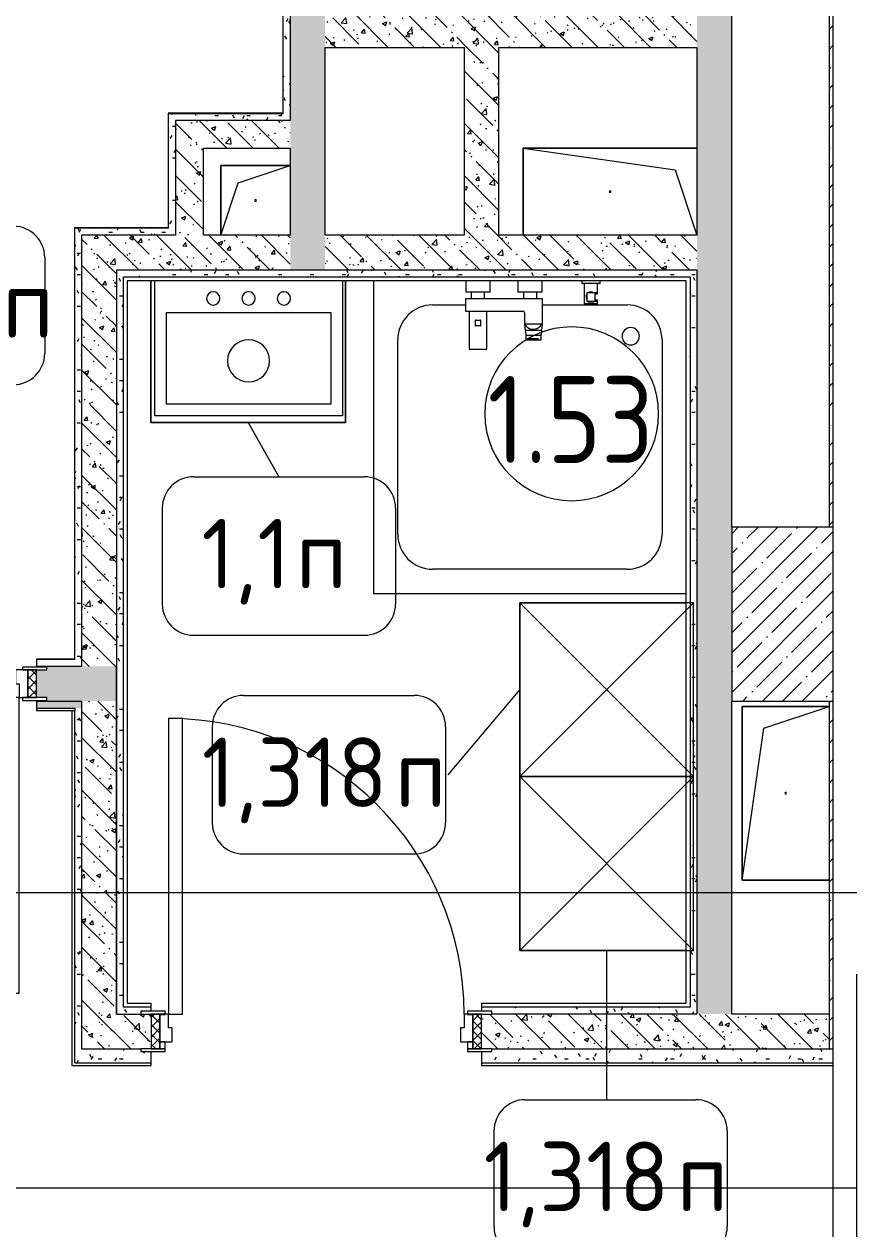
# Model space of a CAD drawing. Header units: millimetres. Extents: x 35840 to 252964, y -8553 to 29000.
# Drawn here: x 82164 to 84560, y 21182 to 24647 of the extents above; entities that cross this region are included whole.
import ezdxf

# ---------------------------------------------------------------- set-up
doc = ezdxf.new("R2010")
doc.units = ezdxf.units.MM
for name, color, linetype, lineweight in [('A-AREA-IDEN', 7, 'Continuous', 9), ('A-DETL-GENF', 7, 'Continuous', 9), ('A-DOOR', 7, 'Continuous', 9), ('A-DOOR-FRAM-2', 7, 'Continuous', 9), ('A-GENM', 7, 'Continuous', 9), ('A-WALL', 7, 'Continuous', 9), ('I-FURN-IDEN', 7, 'Continuous', 9), ('I-WALL', 7, 'Continuous', 9), ('P-SANR-FIXT', 7, 'Continuous', 9), ('P-SANR-FIXT-2', 7, 'Continuous', 13), ('S-COLS', 7, 'Continuous', 9), ('Оси', 7, 'Continuous', 9)]:
    doc.layers.add(name, color=color, linetype=linetype, lineweight=lineweight)
for name, color, linetype, lineweight, true_color in [('A-DOOR-1', 7, 'Continuous', 9, 0xc0c0c0), ('A-DOOR-FRAM-1', 7, 'Continuous', 9, 0xc0c0c0), ('A-WALL-1', 9, 'Continuous', 9, 0x808080), ('A-WALL-FNSH-1', 9, 'Continuous', 9, 0x808080), ('I-FURN-1', 9, 'Continuous', 9, 0x808080), ('P-SANR-FIXT-1', 9, 'Continuous', 13, 0x808080)]:
    doc.layers.add(name, color=color, linetype=linetype, lineweight=lineweight, true_color=true_color)
doc.styles.add('GOST Common', font='GOST_Common.ttf', dxfattribs={"height": 200})
doc.styles.add('GOST Common_1', font='GOST_Common.ttf', dxfattribs={"width": 0.9, "height": 250})
pattern_1 = [(135, (1826.41, 114.685), (-14.14214, -14.14214), []), (225, (1826.41, 114.685), (14.14214, -14.14214), [])]
pattern_2 = [(45, (-296.384, 114.685), (-14.1421, 14.1421), []), (135, (-296.384, 114.685), (-14.1421, -14.1421), [])]
pattern_3 = [(135, (600, 0), (-75.43415, -75.43415), [106.68, -17.78, 3.556, -17.78]), (135, (600, 75.39), (-75.43415, -75.43415), []), (50, (600, 0), (127.52922, -11.15758), [13.335, -146.685]), (355, (600, 0), (-24.66966, 133.74002), [10.668, -117.348]), (100.451, (610.63, -0.93), (102.85973, 122.58178), [11.333, -124.663]), (46.184, (600, 35.56), (189.75516, -29.43036), [20.002, -220.027]), (96.636, (615.81, 33.1), (166.1822, 173.1996), [17, -186.995]), (351.184, (600, 35.56), (166.18393, 173.19757), [16.002, -176.022]), (21, (617.78, 26.67), (106.13027, -71.58603), [13.335, -146.685]), (326, (617.78, 26.67), (43.26188, 128.93175), [10.668, -117.348]), (71.451, (626.62, 20.7), (149.39198, 57.34505), [11.333, -124.663]), (37.5, (600, 0), (2.162228, 59.188357), [3.353, -112.573, 3.353, -115.773, -117.792]), (37.5, (600, 0), (2.162228, 59.188357), [-235.052, 3.353, -114.44]), (7.5, (600, 0), (46.773857, 70.126152), [3.353, -64.567, 3.353, -109.906, -44.894]), (7.5, (600, 0), (46.773857, 70.126152), [-181.178, 3.353, -41.542]), (327.5, (560.35, 0), (94.91367, -4.010093), [3.353, -41.097, 3.353, -135.331, -184.023]), (327.5, (560.35, 0), (94.91367, -4.010093), [-183.134, 3.353, -180.67]), (317.5, (542.57, 0), (103.69057, 17.79882), [3.353, -54.432, 3.353, -88.748, -130.683]), (317.5, (542.57, 0), (103.69057, 17.79882), [-149.885, 3.353, -127.33])]
pattern_4 = [(45, (600, 0), (-57.02463, 57.02463), []), (45, (657.025, 0), (-57.02463, 57.02463), [100.806, -20.161, 3.353, -16.808])]
pattern_5 = [(0, (600, 0), (121.92, 30.48), [10.058, -81.382, 10.058, -81.382, -487.68]), (0, (600, 0), (121.92, 30.48), [-182.88, 10.058, -172.822, 10.058, -81.382, -213.36]), (0, (600, 0), (121.92, 30.48), [-457.2, 10.058, -50.902, 10.058, -142.342]), (120, (645.72, 15.24), (-87.356454, 90.345817), [10.058, -81.382, 10.058, -81.382, -487.68]), (120, (645.72, 15.24), (-87.356454, 90.345817), [-182.88, 10.058, -172.822, 10.058, -81.382, -213.36]), (120, (645.72, 15.24), (-87.356454, 90.345817), [-457.2, 10.058, -50.902, 10.058, -142.342]), (240, (660.96, 76.2), (-34.563546, -120.825817), [10.058, -81.382, 10.058, -81.382, -487.68]), (240, (660.96, 76.2), (-34.563546, -120.825817), [-182.88, 10.058, -172.822, 10.058, -81.382, -213.36]), (240, (660.96, 76.2), (-34.563546, -120.825817), [-457.2, 10.058, -50.902, 10.058, -142.342])]

# ---------------------------------------------------------------- blocks, each defined once
blk = doc.blocks.new('BSC_Колонна _Прямоугольная - 500х500-23287078-План расстановки мебели и оборудования 1 этажа в осях 12-23')
at = {"layer": 'S-COLS'}
h = blk.add_hatch(dxfattribs=at)
h.set_pattern_fill('FP_19', color=256, style=0, pattern_type=2)
h.set_pattern_definition([(45, (-83850, -22950), (-57.02463, 57.02463), []), (45, (-83792.975, -22950), (-57.02463, 57.02463), [100.806, -20.161, 3.353, -16.808])])
h.paths.add_polyline_path([(-250, -250), (40.7, -250), (40.7, 250), (-250, 250)])
for p, q in [((40.7, 250), (-250, 250)), ((-250, 250), (-250, -250)), ((-250, -250), (40.7, -250))]:
    blk.add_line(p, q, dxfattribs=at)
blk = doc.blocks.new('110_Дверь_СКБ_1Ст_Внутренняя1 - Д-9_ ДОО_Дв_950x2100h_Цеха_ ПУИ_ Помещение персонала_ Моечные_ Тамбур-18976848-План расстановки мебели и оборудования 1 этажа в осях 12-23')
at = {"layer": 'A-DOOR'}
h = blk.add_hatch(dxfattribs=at)
h.set_pattern_fill('FP_23', color=256, style=0, pattern_type=2)
h.set_pattern_definition(pattern_1)
h.paths.add_polyline_path([(462.5, 40), (462.5, -40), (487.5, -40), (487.5, 40)])
at = {"layer": 'A-DOOR-FRAM-2'}
h = blk.add_hatch(dxfattribs=at)
h.set_pattern_fill('FP_24', color=256, style=0, pattern_type=2)
h.set_pattern_definition(pattern_2)
h.paths.add_polyline_path([(-462.5, 40), (-462.5, -40), (-437.5, -40), (-437.5, 40)])
at = {"layer": 'A-DOOR-1'}
for p, q in [((-412.5, 890), (-412.5, 40)), ((-372.5, 890), (-412.5, 890)), ((-372.5, 40), (-372.5, 890)), ((-422.5, 48), (-492.5, 48)), ((-492.5, 48), (-492.5, 40)), ((-492.5, 40), (-437.5, 40)), ((-437.5, 40), (-422.5, 40)), ((-422.5, 40), (-422.5, 48)), ((-412.5, 40), (-372.5, 40)), ((517.5, 48), (447.5, 48)), ((447.5, 48), (447.5, 40)), ((447.5, 40), (462.5, 40)), ((462.5, 40), (517.5, 40)), ((517.5, 40), (517.5, 48)), ((-492.5, -40), (-492.5, -48)), ((-437.5, -40), (-492.5, -40)), ((-492.5, -48), (-422.5, -48)), ((-422.5, -40), (-437.5, -40)), ((-422.5, -48), (-422.5, -40)), ((462.5, -40), (447.5, -40)), ((447.5, -40), (447.5, -48)), ((447.5, -48), (517.5, -48)), ((517.5, -40), (462.5, -40)), ((517.5, -48), (517.5, -40))]:
    blk.add_line(p, q, dxfattribs=at)
blk.add_arc((-412.5, 40), 850, 360, 90, dxfattribs=at)
at = {"layer": 'A-DOOR-FRAM-1'}
for p, q in [((-437.5, 40), (-462.5, 40)), ((-462.5, 40), (-462.5, -40)), ((-412.5, 40), (-437.5, 40)), ((-437.5, 40), (-437.5, -40)), ((-437.5, -40), (-437.5, 40)), ((-412.5, 0), (-412.5, 40)), ((437.5, 40), (437.5, 0)), ((462.5, 40), (437.5, 40)), ((462.5, -40), (462.5, 40)), ((487.5, 40), (462.5, 40)), ((462.5, 40), (462.5, -40)), ((487.5, -40), (487.5, 40)), ((-402.5, 0), (-412.5, 0)), ((-402.5, -40), (-402.5, 0)), ((437.5, 0), (427.5, 0)), ((427.5, 0), (427.5, -40)), ((-462.5, -40), (-437.5, -40)), ((-437.5, -40), (-402.5, -40)), ((427.5, -40), (462.5, -40)), ((462.5, -40), (487.5, -40))]:
    blk.add_line(p, q, dxfattribs=at)
blk = doc.blocks.new('110_Дверь_СКБ_1Ст_Внутренняя1 - Д-7_п__950x2100h_Туалет-32105350-План расстановки мебели и оборудования 1 этажа в осях 12-23')
at = {"layer": 'A-DOOR'}
h = blk.add_hatch(dxfattribs=at)
h.set_pattern_fill('FP_23', color=256, style=0, pattern_type=2)
h.set_pattern_definition(pattern_1)
h.paths.add_polyline_path([(487.5, -50), (487.5, 50), (462.5, 50), (462.5, -50)])
at = {"layer": 'A-DOOR-FRAM-2'}
h = blk.add_hatch(dxfattribs=at)
h.set_pattern_fill('FP_24', color=256, style=0, pattern_type=2)
h.set_pattern_definition(pattern_2)
h.paths.add_polyline_path([(-437.5, -50), (-437.5, 50), (-462.5, 50), (-462.5, -50)])
at = {"layer": 'A-DOOR-1'}
for p, q in [((-412.5, 900), (-412.5, 50)), ((-372.5, 900), (-412.5, 900)), ((-372.5, 50), (-372.5, 900)), ((-412.5, 50), (-372.5, 50))]:
    blk.add_line(p, q, dxfattribs=at)
blk.add_arc((-412.5, 50), 850, 360, 90, dxfattribs=at)
at = {"layer": 'A-DOOR-FRAM-1'}
for p, q in [((-422.5, 58), (-492.5, 58)), ((-492.5, 58), (-492.5, 50)), ((-492.5, 50), (-422.5, 50)), ((-437.5, 50), (-462.5, 50)), ((-462.5, 50), (-462.5, -50)), ((-412.5, 50), (-437.5, 50)), ((-437.5, 50), (-437.5, -30)), ((-437.5, -50), (-437.5, 50)), ((-422.5, 50), (-437.5, 50)), ((-437.5, 50), (-437.5, 49)), ((-437.5, 49), (-422.5, 49)), ((-422.5, 50), (-422.5, 58)), ((-422.5, 49), (-422.5, 50)), ((-412.5, 10), (-412.5, 50)), ((437.5, 50), (437.5, 10)), ((462.5, 50), (437.5, 50)), ((517.5, 58), (447.5, 58)), ((447.5, 58), (447.5, 50)), ((462.5, 50), (447.5, 50)), ((447.5, 50), (447.5, 49)), ((447.5, 50), (517.5, 50)), ((447.5, 49), (462.5, 49)), ((462.5, -30), (462.5, 50)), ((487.5, 50), (462.5, 50)), ((462.5, 50), (462.5, -50)), ((462.5, 49), (462.5, 50)), ((487.5, -50), (487.5, 50)), ((517.5, 50), (517.5, 58)), ((-402.5, 10), (-412.5, 10)), ((-402.5, -30), (-402.5, 10)), ((437.5, 10), (427.5, 10)), ((427.5, 10), (427.5, -30)), ((-437.5, -30), (-402.5, -30)), ((-422.5, -30), (-437.5, -30)), ((-437.5, -30), (-437.5, -50)), ((-422.5, -50), (-422.5, -30)), ((427.5, -30), (462.5, -30)), ((462.5, -30), (447.5, -30)), ((447.5, -30), (447.5, -50)), ((462.5, -50), (462.5, -30)), ((-422.5, -50), (-492.5, -50)), ((-492.5, -50), (-492.5, -58)), ((-492.5, -58), (-422.5, -58)), ((-462.5, -50), (-437.5, -50)), ((-437.5, -50), (-422.5, -50)), ((-422.5, -58), (-422.5, -50)), ((447.5, -50), (462.5, -50)), ((517.5, -50), (447.5, -50)), ((447.5, -50), (447.5, -58)), ((447.5, -58), (517.5, -58)), ((462.5, -50), (487.5, -50)), ((517.5, -58), (517.5, -50))]:
    blk.add_line(p, q, dxfattribs=at)
blk = doc.blocks.new('SND_Aquanet_Душевой поддон_HX108_Квадратный_С опорами_Сантехкомплект__$ - 900х900-19919295-План расстановки мебели и оборудования 1 этажа в осях 12-23')
at = {"layer": 'P-SANR-FIXT-1'}
for p, q in [((450, 450), (-449.6, 450)), ((450, -449.7), (450, 450)), ((-280, 380), (280, 380)), ((-380, -280), (-380, 280)), ((380, 280), (380, -280)), ((-36.6, -380), (-280, -380)), ((280, -380), (185.4, -380))]:
    blk.add_line(p, q, dxfattribs=at)
for centre, radius, start, end in [((-280, 280), 100, 90, 180), ((280, 280), 100, 0, 90), ((-290, -290), 25, 90, 270), ((-290, -290), 25, 270, 90), ((-280, -280), 100, 180, 270), ((280, -280), 100, 270, 0)]:
    blk.add_arc(centre, radius, start, end, dxfattribs=at)
blk = doc.blocks.new('GM_Отверстие прямоугольное _в плите_ - Отверстие-21613015-План расстановки мебели и оборудования 1 этажа в осях 12-23')
at = {"layer": 'A-GENM'}
for p, q in [((-125, -250), (-125, 250)), ((-125, 250), (125, 250)), ((125, 250), (-125, 250)), ((-125, 250), (-125, -250)), ((-62.5, 187.5), (125, 250)), ((-125, -250), (-62.5, 187.5)), ((125, -250), (-125, -250)), ((-125, -250), (125, -250))]:
    blk.add_line(p, q, dxfattribs=at)
for start, end in [(360, 180), (180, 360)]:
    blk.add_arc((0, 0), 2.5, start, end, dxfattribs=at)
blk = doc.blocks.new('GM_Отверстие прямоугольное _в плите_ - Отверстие-V42-План расстановки мебели и оборудования 1 этажа в осях 12-23')
at = {"layer": 'A-GENM'}
for p, q in [((-125, -250), (-125, 250)), ((-125, 250), (-125, -250)), ((-62.5, 187.5), (125, 250)), ((-125, -250), (-62.5, 187.5)), ((125, -250), (-125, -250)), ((-125, -250), (125, -250))]:
    blk.add_line(p, q, dxfattribs=at)
for start, end in [(360, 180), (180, 360)]:
    blk.add_arc((0, 0), 2.5, start, end, dxfattribs=at)
blk = doc.blocks.new('GM_Отверстие прямоугольное _в плите_ - Отверстие-V52-План расстановки мебели и оборудования 1 этажа в осях 12-23')
at = {"layer": 'A-GENM'}
for p, q in [((-100, -100), (-100, 100)), ((-100, 100), (100, 100)), ((100, 100), (-100, 100)), ((-100, 100), (-100, -100)), ((-50, 50), (100, 100)), ((-100, -100), (-50, 50))]:
    blk.add_line(p, q, dxfattribs=at)
for start, end in [(360, 180), (180, 360)]:
    blk.add_arc((0, 0), 2.5, start, end, dxfattribs=at)
blk = doc.blocks.new('Шкаф параметрический - 1_318п-25615764-План расстановки мебели и оборудования 1 этажа в осях 12-23')
at = {"layer": 'I-FURN-1'}
for p, q in [((0, 0), (500, -500)), ((0, -500), (500, 0)), ((500, 0), (0, 0)), ((0, 0), (0, -500)), ((500, -500), (500, 0)), ((0, -500), (0, -21)), ((500, -21), (500, -500)), ((0, -500), (500, -500)), ((500, -500), (0, -500))]:
    blk.add_line(p, q, dxfattribs=at)
blk = doc.blocks.new('Мойка кухонная - Мойка Steel Hammer SH R 5151 GLOWE 2-V177-План расстановки мебели и оборудования 1 этажа в осях 12-23')
at = {"layer": 'P-SANR-FIXT'}
for p, q in [((-270, 400), (270, 400)), ((-270, 11), (-270, 400)), ((270, 400), (270, 11)), ((-236.6, 366.4), (236.1, 366.4)), ((-236.6, 102.3), (-236.6, 366.4)), ((236.1, 366.4), (236.1, 102.3)), ((236.1, 102.3), (-236.6, 102.3))]:
    blk.add_line(p, q, dxfattribs=at)
for centre, radius, start, end in [((0, 241.3), 60.5, 0, 180), ((0, 241.3), 60.5, 180, 0), ((-101.6, 61.9), 19, 90, 180), ((-101.6, 61.9), 19.1, 0, 90), ((0, 61.9), 19, 0, 180), ((101.6, 61.9), 19.1, 0, 180), ((-101.6, 61.9), 19, 180, 270), ((-101.6, 61.9), 19, 270, 0), ((0, 61.9), 19, 180, 0), ((101.6, 61.9), 19.1, 180, 0)]:
    blk.add_arc(centre, radius, start, end, dxfattribs=at)
blk = doc.blocks.new('Смеситель для ванны с душевым гарнитуром - Смеситель для ванны с душевым гарнитуром-30756537-План расстановки мебели и оборудования 1 этажа в осях 12-23')
at = {"layer": 'P-SANR-FIXT-1'}
for p, q in [((74079, 11781), (74071, 11781)), ((74079, 11779.4), (74079, 11781)), ((74079, 11781), (74079, 11779.4)), ((74079, 11779.4), (74079, 11730.6)), ((74106.3, 11774.2), (74079, 11774.2)), ((74129.8, 11767), (74105.8, 11767)), ((74105.8, 11767), (74105.8, 11743)), ((74108.3, 11774.2), (74106.3, 11774.2)), ((74106.3, 11774.2), (74106.3, 11767)), ((74106.3, 11767), (74106.3, 11774.2)), ((74108.8, 11767), (74108.8, 11773.7)), ((74126.8, 11773.7), (74126.8, 11767)), ((74129.5, 11774.2), (74127.3, 11774.2)), ((74129.5, 11767), (74129.5, 11774.2)), ((74137, 11774.2), (74129.5, 11774.2)), ((74129.5, 11774.2), (74129.5, 11767)), ((74129.8, 11743), (74129.8, 11767)), ((74131.3, 11763.4), (74129.8, 11763.4)), ((74131.3, 11763.4), (74129.8, 11763.4)), ((74131.3, 11763.4), (74129.8, 11763.4)), ((74131.3, 11763.4), (74129.8, 11763.4)), ((74131.3, 11763.4), (74129.8, 11763.4)), ((74131.3, 11763.4), (74129.8, 11763.4)), ((74131.3, 11763.4), (74129.8, 11763.4)), ((74131.3, 11763.4), (74129.8, 11763.4)), ((74129.8, 11760.2), (74131.3, 11760.2)), ((74129.8, 11760.2), (74131.3, 11760.2)), ((74129.8, 11760.2), (74131.3, 11760.2)), ((74129.8, 11760.2), (74131.3, 11760.2)), ((74129.8, 11760.2), (74131.3, 11760.2)), ((74129.8, 11760.2), (74131.3, 11760.2)), ((74129.8, 11760.2), (74131.3, 11760.2)), ((74129.8, 11760.2), (74131.3, 11760.2)), ((74131.3, 11758.9), (74129.8, 11758.9)), ((74131.3, 11758.9), (74129.8, 11758.9)), ((74131.3, 11758.9), (74129.8, 11758.9)), ((74131.3, 11758.9), (74129.8, 11758.9)), ((74131.3, 11758.9), (74129.8, 11758.9)), ((74131.3, 11758.9), (74129.8, 11758.9)), ((74131.3, 11758.9), (74129.8, 11758.9)), ((74131.3, 11758.9), (74129.8, 11758.9)), ((74129.8, 11755.6), (74131.3, 11755.6)), ((74129.8, 11755.6), (74131.3, 11755.6)), ((74129.8, 11755.6), (74131.3, 11755.6)), ((74129.8, 11755.6), (74131.3, 11755.6)), ((74129.8, 11755.6), (74131.3, 11755.6)), ((74129.8, 11755.6), (74131.3, 11755.6)), ((74129.8, 11755.6), (74131.3, 11755.6)), ((74129.8, 11755.6), (74131.3, 11755.6)), ((74131.3, 11754.4), (74129.8, 11754.4)), ((74131.3, 11754.4), (74129.8, 11754.4)), ((74131.3, 11754.4), (74129.8, 11754.4)), ((74131.3, 11754.4), (74129.8, 11754.4)), ((74131.3, 11754.4), (74129.8, 11754.4)), ((74131.3, 11754.4), (74129.8, 11754.4)), ((74131.3, 11754.4), (74129.8, 11754.4)), ((74131.3, 11754.4), (74129.8, 11754.4)), ((74129.8, 11751.1), (74131.3, 11751.1)), ((74129.8, 11751.1), (74131.3, 11751.1)), ((74129.8, 11751.1), (74131.3, 11751.1)), ((74129.8, 11751.1), (74131.3, 11751.1)), ((74129.8, 11751.1), (74131.3, 11751.1)), ((74129.8, 11751.1), (74131.3, 11751.1)), ((74129.8, 11751.1), (74131.3, 11751.1)), ((74129.8, 11751.1), (74131.3, 11751.1)), ((74131.3, 11749.8), (74129.8, 11749.8)), ((74131.3, 11749.8), (74129.8, 11749.8)), ((74131.3, 11749.8), (74129.8, 11749.8)), ((74131.3, 11749.8), (74129.8, 11749.8)), ((74131.3, 11749.8), (74129.8, 11749.8)), ((74131.3, 11749.8), (74129.8, 11749.8)), ((74131.3, 11749.8), (74129.8, 11749.8)), ((74131.3, 11749.8), (74129.8, 11749.8)), ((74129.8, 11746.6), (74131.3, 11746.6)), ((74129.8, 11746.6), (74131.3, 11746.6)), ((74129.8, 11746.6), (74131.3, 11746.6)), ((74129.8, 11746.6), (74131.3, 11746.6)), ((74129.8, 11746.6), (74131.3, 11746.6)), ((74129.8, 11746.6), (74131.3, 11746.6)), ((74129.8, 11746.6), (74131.3, 11746.6)), ((74129.8, 11746.6), (74131.3, 11746.6)), ((74131.3, 11763.4), (74131.3, 11760.2)), ((74131.3, 11760.2), (74131.3, 11763.4)), ((74131.3, 11763.4), (74131.3, 11760.2)), ((74131.3, 11760.2), (74131.3, 11763.4)), ((74131.3, 11763.4), (74131.3, 11760.2)), ((74131.3, 11760.2), (74131.3, 11763.4)), ((74131.3, 11763.4), (74131.3, 11760.2)), ((74131.3, 11760.2), (74131.3, 11763.4)), ((74131.3, 11763.4), (74131.3, 11760.2)), ((74131.3, 11760.2), (74131.3, 11763.4)), ((74131.3, 11763.4), (74131.3, 11760.2)), ((74131.3, 11760.2), (74131.3, 11763.4)), ((74131.3, 11763.4), (74131.3, 11760.2)), ((74131.3, 11760.2), (74131.3, 11763.4)), ((74131.3, 11763.4), (74131.3, 11760.2)), ((74131.3, 11760.2), (74131.3, 11763.4)), ((74131.3, 11758.9), (74131.3, 11755.6)), ((74131.3, 11755.6), (74131.3, 11758.9)), ((74131.3, 11758.9), (74131.3, 11755.6)), ((74131.3, 11755.6), (74131.3, 11758.9)), ((74131.3, 11758.9), (74131.3, 11755.6)), ((74131.3, 11755.6), (74131.3, 11758.9)), ((74131.3, 11758.9), (74131.3, 11755.6)), ((74131.3, 11755.6), (74131.3, 11758.9)), ((74131.3, 11758.9), (74131.3, 11755.6)), ((74131.3, 11755.6), (74131.3, 11758.9)), ((74131.3, 11758.9), (74131.3, 11755.6)), ((74131.3, 11755.6), (74131.3, 11758.9)), ((74131.3, 11758.9), (74131.3, 11755.6)), ((74131.3, 11755.6), (74131.3, 11758.9)), ((74131.3, 11758.9), (74131.3, 11755.6)), ((74131.3, 11755.6), (74131.3, 11758.9)), ((74131.3, 11754.4), (74131.3, 11751.1)), ((74131.3, 11751.1), (74131.3, 11754.4)), ((74131.3, 11754.4), (74131.3, 11751.1)), ((74131.3, 11751.1), (74131.3, 11754.4)), ((74131.3, 11754.4), (74131.3, 11751.1)), ((74131.3, 11751.1), (74131.3, 11754.4)), ((74131.3, 11754.4), (74131.3, 11751.1)), ((74131.3, 11751.1), (74131.3, 11754.4)), ((74131.3, 11754.4), (74131.3, 11751.1)), ((74131.3, 11751.1), (74131.3, 11754.4)), ((74131.3, 11754.4), (74131.3, 11751.1)), ((74131.3, 11751.1), (74131.3, 11754.4)), ((74131.3, 11754.4), (74131.3, 11751.1)), ((74131.3, 11751.1), (74131.3, 11754.4)), ((74131.3, 11754.4), (74131.3, 11751.1)), ((74131.3, 11751.1), (74131.3, 11754.4)), ((74131.3, 11749.8), (74131.3, 11746.6)), ((74131.3, 11746.6), (74131.3, 11749.8)), ((74131.3, 11749.8), (74131.3, 11746.6)), ((74131.3, 11746.6), (74131.3, 11749.8)), ((74131.3, 11749.8), (74131.3, 11746.6)), ((74131.3, 11746.6), (74131.3, 11749.8)), ((74131.3, 11749.8), (74131.3, 11746.6)), ((74131.3, 11746.6), (74131.3, 11749.8)), ((74131.3, 11749.8), (74131.3, 11746.6)), ((74131.3, 11746.6), (74131.3, 11749.8)), ((74131.3, 11749.8), (74131.3, 11746.6)), ((74131.3, 11746.6), (74131.3, 11749.8)), ((74131.3, 11749.8), (74131.3, 11746.6)), ((74131.3, 11746.6), (74131.3, 11749.8)), ((74131.3, 11749.8), (74131.3, 11746.6)), ((74131.3, 11746.6), (74131.3, 11749.8)), ((74137, 11735.7), (74137, 11774.2)), ((74071, 11729), (74079, 11729)), ((74079, 11735.7), (74137, 11735.7)), ((74079, 11730.6), (74079, 11729)), ((74079, 11729), (74079, 11730.6)), ((74105.8, 11743), (74129.8, 11743)), ((74104, 11615), (74071, 11615)), ((74104, 11615), (74071, 11615)), ((74104, 11615), (74104, 11545)), ((74104, 11615), (74104, 11545)), ((74123.3, 11615), (74123.3, 11395)), ((74123.3, 11615), (74123.3, 11395)), ((74193.8, 11616), (74124.3, 11616)), ((74193.8, 11616), (74124.3, 11616)), ((74194.8, 11565), (74194.8, 11615)), ((74194.8, 11565), (74194.8, 11615)), ((74196.6, 11615.9), (74197.4, 11615.9)), ((74196.6, 11615.9), (74196.6, 11610.3)), ((74213, 11614), (74197.4, 11615.9)), ((74213, 11566), (74213, 11614)), ((74225.9, 11612.4), (74213, 11614)), ((74227.4, 11612.2), (74225.9, 11612.4)), ((74227.4, 11567.8), (74227.4, 11612.2)), ((74229.8, 11611.9), (74227.4, 11612.2)), ((74238.6, 11612), (74229.8, 11612)), ((74242.1, 11611.5), (74238.6, 11612)), ((74242.1, 11611.5), (74242.1, 11568.5)), ((74123.3, 11599.2), (74104, 11599.2)), ((74237.5, 11602.5), (74235.9, 11602.5)), ((74237.5, 11577.5), (74235.9, 11577.5)), ((74237.5, 11602.5), (74236, 11602.5)), ((74236, 11577.5), (74237.5, 11577.5)), ((74237.2, 11579.6), (74237.2, 11600.4)), ((74240.2, 11600.4), (74237.2, 11600.4)), ((74240.2, 11579.6), (74237.2, 11579.6)), ((74237.5, 11602.5), (74239.9, 11602.5)), ((74239.9, 11577.5), (74237.5, 11577.5)), ((74238.1, 11600.4), (74238.1, 11602.5)), ((74238.1, 11577.5), (74238.1, 11579.6)), ((74240.2, 11600.4), (74240.2, 11579.6)), ((74071, 11545), (74104, 11545)), ((74071, 11545), (74104, 11545)), ((74104, 11560.7), (74123.3, 11560.7)), ((74158.3, 11395), (74158.3, 11559)), ((74158.3, 11395), (74158.3, 11559)), ((74163.3, 11564), (74193.8, 11564)), ((74163.3, 11564), (74193.8, 11564)), ((74196.6, 11567.5), (74196.6, 11564.1)), ((74197.4, 11564.1), (74196.6, 11564.1)), ((74197.4, 11564.1), (74213, 11566)), ((74213, 11566), (74225.9, 11567.6)), ((74225.9, 11567.6), (74227.4, 11567.8)), ((74227.4, 11567.8), (74229.8, 11568)), ((74229.8, 11568), (74238.6, 11568)), ((74238.6, 11568), (74242.1, 11568.5)), ((74104, 11465), (74071, 11465)), ((74104, 11465), (74071, 11465)), ((74104, 11465), (74104, 11395)), ((74104, 11465), (74104, 11395)), ((74123.3, 11449.2), (74104, 11449.2)), ((74267.8, 11455), (74158.3, 11455)), ((74200.3, 11438), (74184.3, 11438)), ((74184.3, 11437.5), (74184.3, 11438)), ((74184.3, 11438), (74184.3, 11437.5)), ((74184.3, 11422.5), (74184.3, 11437.5)), ((74200.3, 11437.5), (74200.3, 11438)), ((74200.3, 11438), (74200.3, 11437.5)), ((74200.3, 11437.5), (74200.3, 11422.5)), ((74268.3, 11405.5), (74268.3, 11454.5)), ((74104, 11410.7), (74123.3, 11410.7)), ((74158.3, 11405), (74267.8, 11405)), ((74184.3, 11422.5), (74184.3, 11422)), ((74184.3, 11422), (74184.3, 11422.5)), ((74184.3, 11422), (74200.3, 11422)), ((74200.3, 11422.5), (74200.3, 11422)), ((74200.3, 11422), (74200.3, 11422.5)), ((74071, 11395), (74104, 11395)), ((74071, 11395), (74104, 11395)), ((74124.3, 11394), (74157.3, 11394)), ((74124.3, 11394), (74157.3, 11394))]:
    blk.add_line(p, q, dxfattribs=at)
at = {"layer": 'P-SANR-FIXT-1', "flags": 128}
for points in [[(74194.8, 11612.7), (74195.7, 11612.3), (74196.7, 11611.9), (74197.6, 11611.5), (74198.5, 11611.1), (74199.3, 11610.6), (74200.2, 11610), (74201, 11609.5), (74201.8, 11608.9), (74202.6, 11608.3), (74203.4, 11607.6), (74204.1, 11606.9), (74204.8, 11606.2), (74205.5, 11605.5), (74206.1, 11604.7), (74206.7, 11603.9), (74207.3, 11603.1), (74207.9, 11602.3), (74208.4, 11601.4), (74208.9, 11600.6), (74209.3, 11599.7), (74209.7, 11598.8), (74210.1, 11597.8), (74210.4, 11596.9), (74210.7, 11595.9), (74211, 11595), (74211.2, 11594), (74211.4, 11593), (74211.5, 11592), (74211.6, 11591), (74211.7, 11590), (74211.7, 11589)], [(74211.7, 11588), (74211.6, 11587), (74211.5, 11586), (74211.4, 11585), (74211.2, 11584), (74211, 11583.1), (74210.7, 11582.1), (74210.4, 11581.1), (74210.1, 11580.2), (74209.7, 11579.3), (74209.3, 11578.4), (74208.9, 11577.5), (74208.4, 11576.6), (74207.9, 11575.7), (74207.3, 11574.9), (74206.8, 11574.1), (74206.1, 11573.3), (74205.5, 11572.5), (74204.8, 11571.8), (74204.1, 11571.1), (74203.4, 11570.4), (74202.6, 11569.7), (74201.8, 11569.1), (74201, 11568.5), (74200.2, 11568), (74199.4, 11567.4), (74198.5, 11567), (74197.6, 11566.5), (74196.7, 11566.1), (74195.8, 11565.7), (74194.8, 11565.4)], [(74237.2, 11600.4), (74237.2, 11600.8), (74237.2, 11601.3), (74237.3, 11601.7), (74237.3, 11602), (74237.3, 11602.3), (74237.4, 11602.4), (74237.5, 11602.5)], [(74237.5, 11577.5), (74237.4, 11577.6), (74237.3, 11577.7), (74237.3, 11578), (74237.3, 11578.3), (74237.2, 11578.7), (74237.2, 11579.1), (74237.2, 11579.6)], [(74240, 11602.4), (74240, 11602.3), (74240.1, 11602), (74240.1, 11601.7), (74240.2, 11601.3), (74240.2, 11600.8), (74240.2, 11600.4)], [(74240.2, 11579.6), (74240.2, 11579.1), (74240.2, 11578.7), (74240.1, 11578.3), (74240.1, 11578), (74240, 11577.7), (74240, 11577.6)]]:
    blk.add_lwpolyline(points, dxfattribs=at)
at = {"layer": 'P-SANR-FIXT-1'}
for centre, radius, start, end in [((74117.8, 11755), 14.2, 148.1524, 211.7439), ((74117.8, 11755), 14.2, 148.1524, 211.7439), ((74108.3, 11773.7), 0.5, 0, 90), ((74127.3, 11773.7), 0.5, 90, 180), ((74117.8, 11755), 14.2, 328.3082, 32.0443), ((74117.8, 11755), 14.2, 328.3082, 32.0443), ((74117.8, 11755), 14.2, 238.2631, 301.8541), ((74117.8, 11755), 14.2, 238.2631, 301.8541), ((74124.3, 11615), 1, 90, 180), ((74124.3, 11615), 1, 90, 180), ((74193.8, 11615), 1, 0, 90), ((74193.8, 11615), 1, 0, 90), ((74163.3, 11559), 5, 90, 180), ((74163.3, 11559), 5, 90, 180), ((74193.8, 11565), 1, 270, 0), ((74193.8, 11565), 1, 270, 0), ((74267.8, 11454.5), 0.5, 0, 90), ((74267.8, 11405.5), 0.5, 270, 0), ((74124.3, 11395), 1, 180, 270), ((74124.3, 11395), 1, 180, 270), ((74157.3, 11395), 1, 270, 0), ((74157.3, 11395), 1, 270, 0)]:
    blk.add_arc(centre, radius, start, end, dxfattribs=at)
blk = doc.blocks.new('DET_L_Линия разрыва - М100-30654842-План расстановки мебели и оборудования 1 этажа в осях 12-23')
at = {"layer": 'A-DETL-GENF'}
blk.add_line((24079.7, 0), (12339.9, 0), dxfattribs=at)
blk = doc.blocks.new('Марка_Мебель - В прямоуг_Balcon_Марка-25523697-План расстановки мебели и оборудования 1 этажа в осях 12-23')
at = {"layer": 'I-FURN-IDEN'}
for p, q in [((-2.455, 2.278), (2.455, 2.278)), ((-3.355, 1.378), (-3.355, -1.384)), ((3.355, 1.378), (3.355, -1.378)), ((-2.461, -2.278), (2.455, -2.278))]:
    blk.add_line(p, q, dxfattribs=at)
for centre, radius, start, end in [((-2.455, 1.378), 0.9, 90, 180), ((2.455, 1.378), 0.9, 0, 90), ((-2.461, -1.384), 0.893, 180, 270), ((2.455, -1.378), 0.9, 270, 0)]:
    blk.add_arc(centre, radius, start, end, dxfattribs=at)
blk = doc.blocks.new('Марка_Помещения - Номер-25198446-План расстановки мебели и оборудования 1 этажа в осях 12-23')
at = {"layer": 'A-AREA-IDEN'}
for start, end in [(360, 180), (180, 360)]:
    blk.add_arc((0, 0), 2.5, start, end, dxfattribs=at)

msp = doc.modelspace()

# ---------------------------------------------------------------- hatches: boundary and pattern name
at = {"layer": 'I-WALL'}
h = msp.add_hatch(dxfattribs=at)
h.set_pattern_fill('FP_85', color=256, style=0, pattern_type=2)
h.set_pattern_definition(pattern_5)
h.paths.add_polyline_path([(82930, 24370), (82930, 25820), (82922, 25820), (82922, 25890), (82930, 25890), (82930, 25950), (82910, 25950), (82910, 24370)])
h.paths.add_polyline_path([(82910, 26700), (82930, 26700), (82930, 26710), (82910, 26710)])
h.paths.add_polyline_path([(82930, 26750), (82930, 26760), (82922, 26760), (82922, 26830), (82930, 26830), (82930, 26860), (82910, 26860), (82910, 26750), (82923.7, 26750)])
h = msp.add_hatch(dxfattribs=at)
h.set_pattern_fill('FP_22', color=256, style=0, pattern_type=2)
h.set_pattern_definition(pattern_3)
h.paths.add_polyline_path([(83008.1, 23940), (83030, 23940), (83030, 25850), (82930, 25850), (82930, 23940)])
h.paths.add_polyline_path([(83030, 26800), (83030, 26880), (82930, 26880), (82930, 26800)])
h = msp.add_hatch(dxfattribs=at)
h.set_pattern_fill('FP_22', color=256, style=0, pattern_type=2)
h.set_pattern_definition(pattern_3)
h.paths.add_polyline_path([(84200, 21800), (84200, 26880), (84100, 26880), (84100, 21800)])
h = msp.add_hatch(dxfattribs=at)
h.set_pattern_fill('FP_1', color=256, style=0, pattern_type=2)
h.set_pattern_definition(pattern_4)
h.paths.add_polyline_path([(84490.7, 23200), (84490.7, 26600), (84480, 26600), (84480, 23200)])
h = msp.add_hatch(dxfattribs=at)
h.set_pattern_fill('FP_22', color=256, style=0, pattern_type=2)
h.set_pattern_definition(pattern_3)
h.paths.add_polyline_path([(84100, 24580), (84100, 24680), (83030, 24680), (83030, 24580), (84095.1, 24580)])
h = msp.add_hatch(dxfattribs=at)
h.set_pattern_fill('FP_22', color=256, style=0, pattern_type=2)
h.set_pattern_definition(pattern_3)
h.paths.add_polyline_path([(83530, 24040), (83530, 24580), (83430, 24580), (83430, 24040)])
h = msp.add_hatch(dxfattribs=at)
h.set_pattern_fill('FP_85', color=256, style=0, pattern_type=2)
h.set_pattern_definition(pattern_5)
h.paths.add_polyline_path([(82600, 24370), (82910, 24370), (82909, 24390), (82580, 24390), (82580, 24370)])
h = msp.add_hatch(dxfattribs=at)
h.set_pattern_fill('FP_85', color=256, style=0, pattern_type=2)
h.set_pattern_definition(pattern_5)
h.paths.add_polyline_path([(82600, 24040), (82600, 24370), (82580, 24370), (82580, 24040)])
h = msp.add_hatch(dxfattribs=at)
h.set_pattern_fill('FP_22', color=256, style=0, pattern_type=2)
h.set_pattern_definition(pattern_3)
h.paths.add_polyline_path([(82680, 24040), (82680, 24370), (82600, 24370), (82600, 24040), (82645.8, 24040)])
h = msp.add_hatch(dxfattribs=at)
h.set_pattern_fill('FP_22', color=256, style=0, pattern_type=2)
h.set_pattern_definition(pattern_3)
h.paths.add_polyline_path([(82930, 24290), (82930, 24370), (82680, 24370), (82680, 24290)])
h = msp.add_hatch(dxfattribs=at)
h.set_pattern_fill('FP_85', color=256, style=0, pattern_type=2)
h.set_pattern_definition(pattern_5)
h.paths.add_polyline_path([(82330, 24040), (82580, 24040), (82580, 24060), (82310, 24060), (82310, 24040)])
h = msp.add_hatch(dxfattribs=at)
h.set_pattern_fill('FP_85', color=256, style=0, pattern_type=2)
h.set_pattern_definition(pattern_5)
h.paths.add_polyline_path([(82330, 22800), (82330, 24040), (82310, 24040), (82310, 22800)])
h = msp.add_hatch(dxfattribs=at)
h.set_pattern_fill('FP_22', color=256, style=0, pattern_type=2)
h.set_pattern_definition(pattern_3)
h.paths.add_polyline_path([(82930, 23940), (82930, 24040), (82330, 24040), (82330, 23940), (82826.9, 23940)])
h = msp.add_hatch(dxfattribs=at)
h.set_pattern_fill('FP_22', color=256, style=0, pattern_type=2)
h.set_pattern_definition(pattern_3)
h.paths.add_polyline_path([(84100, 23940), (84100, 24040), (83030, 24040), (83030, 23940), (84095.1, 23940)])
h = msp.add_hatch(dxfattribs=at)
h.set_pattern_fill('FP_22', color=256, style=0, pattern_type=2)
h.set_pattern_definition(pattern_3)
h.paths.add_polyline_path([(82430, 22800), (82430, 23940), (82330, 23940), (82330, 22800)])
h = msp.add_hatch(dxfattribs=at)
h.set_pattern_fill('FP_85', color=256, style=0, pattern_type=2)
h.set_pattern_definition(pattern_5)
h.paths.add_polyline_path([(82450, 23920), (84080, 23920), (84080, 23940), (82430, 23940), (82430, 23920)])
h = msp.add_hatch(dxfattribs=at)
h.set_pattern_fill('FP_85', color=256, style=0, pattern_type=2)
h.set_pattern_definition(pattern_5)
h.paths.add_polyline_path([(82450, 21800), (82450, 23920), (82430, 23920), (82430, 21800)])
h = msp.add_hatch(dxfattribs=at)
h.set_pattern_fill('FP_85', color=256, style=0, pattern_type=2)
h.set_pattern_definition(pattern_5)
h.paths.add_polyline_path([(84080, 21820), (84100, 21820), (84100, 23940), (84080, 23940), (84080, 21983.1)])
h = msp.add_hatch(dxfattribs=at)
h.set_pattern_fill('FP_22', color=256, style=0, pattern_type=2)
h.set_pattern_definition(pattern_3)
h.paths.add_polyline_path([(82430, 22700), (82430, 22800), (82200, 22800), (82200, 22798), (82230, 22798), (82230, 22790), (82200, 22790), (82200, 22710), (82230, 22710), (82230, 22702), (82200, 22702), (82200, 22700), (82330, 22700)])
h.paths.add_polyline_path([(81250, 22700), (81250, 22702), (81220, 22702), (81220, 22710), (81250, 22710), (81250, 22790), (81220, 22790), (81220, 22798), (81250, 22798), (81250, 22800), (81150, 22800), (81150, 22700), (81220, 22700)])
h.paths.add_polyline_path([(80471.7, 22700), (80650, 22700), (80650, 22800), (78450, 22800), (78450, 22700), (79022.4, 22700)])
h.paths.add_polyline_path([(77350, 22700), (77350, 22800), (77250, 22800), (77250, 22700), (77320, 22700)])
h.paths.add_polyline_path([(76750, 22700), (76750, 22800), (75744.8, 22800), (75744.8, 22700), (76123.7, 22700)])
h.paths.add_polyline_path([(74644.8, 22700), (74644.8, 22800), (74040, 22800), (74040, 22700), (74614.8, 22700)])
h.paths.add_polyline_path([(73540, 22700), (73540, 22800), (70810, 22800), (70810, 22700), (73225, 22700)])
h.paths.add_polyline_path([(70240, 22700), (70310, 22700), (70310, 22800), (70210, 22800), (70210, 22700)])
h.paths.add_polyline_path([(69080, 22700), (69110, 22700), (69110, 22800), (68310, 22800), (68310, 22700), (68877, 22700)])
h = msp.add_hatch(dxfattribs=at)
h.set_pattern_fill('FP_85', color=256, style=0, pattern_type=2)
h.set_pattern_definition(pattern_5)
h.paths.add_polyline_path([(82200, 22800), (82310, 22800), (82310, 22820), (82200, 22820)])
h.paths.add_polyline_path([(81250, 22800), (81250, 22820), (81150, 22820), (81150, 22800)])
h = msp.add_hatch(dxfattribs=at)
h.set_pattern_fill('FP_85', color=256, style=0, pattern_type=2)
h.set_pattern_definition(pattern_5)
h.paths.add_polyline_path([(82310, 22680), (82330, 22680), (82330, 22700), (82200, 22700), (82200, 22680)])
h.paths.add_polyline_path([(81250, 22680), (81250, 22700), (78480, 22699.8), (78480, 22692), (78450, 22692), (78450, 22680), (80471.7, 22680)])
h.paths.add_polyline_path([(77350, 22680), (77350, 22692), (77320, 22692), (77320, 22700), (75774.8, 22699.6), (75774.8, 22692), (75744.8, 22692), (75744.8, 22680), (76848.4, 22680)])
h.paths.add_polyline_path([(74644.8, 22680), (74644.8, 22692), (74614.8, 22692), (74614.8, 22700), (70240, 22699.9), (70240, 22692), (70210, 22692), (70210, 22680), (73949.7, 22680)])
h.paths.add_polyline_path([(69110, 22680), (69110, 22692), (69080, 22692), (69080, 22700), (68310, 22700), (68310, 22680), (69080, 22680)])
h = msp.add_hatch(dxfattribs=at)
h.set_pattern_fill('FP_22', color=256, style=0, pattern_type=2)
h.set_pattern_definition(pattern_3)
h.paths.add_polyline_path([(82430, 21800), (82430, 22700), (82330, 22700), (82330, 21800)])
h = msp.add_hatch(dxfattribs=at)
h.set_pattern_fill('FP_1', color=256, style=0, pattern_type=2)
h.set_pattern_definition(pattern_4)
h.paths.add_polyline_path([(84490.7, 21700), (84490.7, 22700), (84480, 22700), (84480, 21700)])
h = msp.add_hatch(dxfattribs=at)
h.set_pattern_fill('FP_85', color=256, style=0, pattern_type=2)
h.set_pattern_definition(pattern_5)
h.paths.add_polyline_path([(82310, 21660), (82330, 21660), (82330, 22680), (82310, 22680), (82310, 22441.6)])
h = msp.add_hatch(dxfattribs=at)
h.set_pattern_fill('FP_22', color=256, style=0, pattern_type=2)
h.set_pattern_definition(pattern_3)
h.paths.add_polyline_path([(84480, 21700), (84480, 21800), (83480, 21800), (83480, 21700), (83510, 21700)])
h.paths.add_polyline_path([(82500, 21700), (82530, 21700), (82530, 21800), (82330, 21800), (82330, 21700)])
h = msp.add_hatch(dxfattribs=at)
h.set_pattern_fill('FP_85', color=256, style=0, pattern_type=2)
h.set_pattern_definition(pattern_5)
h.paths.add_polyline_path([(84100, 21800), (84100, 21820), (83480, 21820), (83480, 21808), (83510, 21808), (83510, 21800)])
h.paths.add_polyline_path([(82450, 21800), (82500, 21800), (82500, 21808), (82530, 21808), (82530, 21820), (82450, 21820)])
h = msp.add_hatch(dxfattribs=at)
h.set_pattern_fill('FP_85', color=256, style=0, pattern_type=2)
h.set_pattern_definition(pattern_5)
h.paths.add_polyline_path([(84490.7, 21660), (84490.7, 21700), (83510, 21699.5), (83510, 21692), (83480, 21692), (83480, 21660)])
h.paths.add_polyline_path([(82530, 21660), (82530, 21692), (82500, 21692), (82500, 21700), (82330, 21700), (82330, 21660), (82500, 21660)])

# ---------------------------------------------------------------- linework, layer by layer
at = {"layer": 'A-WALL'}
for p, q in [((82910, 24390), (82910, 25950)), ((82580, 24060), (82580, 24390)), ((82580, 24390), (82910, 24390)), ((82580, 24060), (82310, 24060)), ((82310, 22820), (82310, 24060)), ((82310, 22820), (82200, 22820)), ((82200, 22680), (82310, 22680)), ((82430, 21800), (82500, 21800)), ((84100, 21800), (83510, 21800))]:
    msp.add_line(p, q, dxfattribs=at)
at = {"layer": 'A-WALL-1'}
for p, q in [((84200, 23200), (84200, 27100)), ((84480, 26600), (84480, 23200)), ((82930, 25820), (82930, 24370)), ((83030, 24040), (83030, 24580)), ((83030, 24580), (83430, 24580)), ((83430, 24580), (83430, 24040)), ((83530, 24580), (84100, 24580)), ((83530, 24040), (83530, 24580)), ((84100, 24580), (84100, 24040)), ((82930, 24370), (82600, 24370)), ((82600, 24370), (82600, 24040)), ((82680, 24290), (82930, 24290)), ((82680, 24040), (82680, 24290)), ((82930, 24290), (82930, 24040)), ((82600, 24040), (82330, 24040)), ((82330, 24040), (82330, 22800)), ((82930, 24040), (82680, 24040)), ((83430, 24040), (83030, 24040)), ((84100, 24040), (83530, 24040)), ((82430, 23940), (84100, 23940)), ((82430, 23940), (82430, 21800)), ((82450, 23920), (84080, 23920)), ((82450, 21820), (82450, 23920)), ((84080, 23920), (84080, 21820)), ((84100, 23940), (84100, 21800)), ((82200, 22820), (82200, 22798)), ((82330, 22800), (82200, 22800)), ((82430, 21800), (82430, 22800)), ((82200, 22702), (82200, 22680)), ((82200, 22700), (82330, 22700)), ((82330, 22700), (82330, 21700)), ((84200, 21800), (84200, 22700)), ((84480, 22700), (84480, 21700)), ((82310, 22680), (82310, 22672)), ((82530, 21820), (82450, 21820)), ((82530, 21808), (82530, 21820)), ((84080, 21820), (83480, 21820)), ((83480, 21820), (83480, 21808)), ((84480, 21800), (84200, 21800)), ((82330, 21700), (82500, 21700)), ((82530, 21660), (82530, 21692)), ((83480, 21692), (83480, 21660)), ((83510, 21700), (84490.7, 21700)), ((82310, 21660), (82530, 21660)), ((83480, 21660), (84490.7, 21660))]:
    msp.add_line(p, q, dxfattribs=at)
at = {"layer": 'A-WALL-FNSH-1'}
for p, q in [((82909, 25850), (82909, 24391)), ((82579, 24391), (82579, 24061)), ((82909, 24391), (82579, 24391)), ((82309, 24061), (82309, 22821)), ((82579, 24061), (82309, 24061)), ((82309, 22821), (82200, 22821)), ((82200, 22821), (82200, 22820)), ((82200, 22680), (82200, 22672)), ((82310, 22672), (82200, 22672)), ((82302, 22672), (82302, 21652)), ((82310, 21660), (82310, 22672)), ((82530, 21652), (82530, 21660)), ((83480, 21660), (83480, 21652)), ((82302, 21652), (82530, 21652)), ((83480, 21652), (84490.7, 21652))]:
    msp.add_line(p, q, dxfattribs=at)
at = {"layer": 'I-FURN-1'}
for p, q in [((82528.9, 23909), (82528.9, 23501.4)), ((82528.9, 23501.4), (82528.9, 23909)), ((83089.2, 23501.4), (83089.2, 23909)), ((83089.2, 23909), (83089.2, 23501.4)), ((82528.9, 23501.4), (83089.2, 23501.4)), ((83089.2, 23501.4), (82528.9, 23501.4))]:
    msp.add_line(p, q, dxfattribs=at)
at = {"layer": 'I-FURN-IDEN'}
for p, q in [((82809, 23501.4), (82897.4, 23345)), ((83590, 22733.1), (83383.6, 22488.4)), ((83840, 21983.1), (83840, 21553.7))]:
    msp.add_line(p, q, dxfattribs=at)
at = {"layer": 'I-WALL'}
for p, q in [((84069, 23909), (82461, 23909)), ((82461, 23909), (82461, 21831)), ((84069, 21831), (84069, 23909)), ((82461, 21831), (82530, 21831)), ((82530, 21820), (82530, 21831)), ((83480, 21831), (84069, 21831)), ((83480, 21831), (83480, 21820))]:
    msp.add_line(p, q, dxfattribs=at)
at = {"layer": 'Оси'}
for p, q in [((82060, 22150), (84560, 22150)), ((84560, 19415.1), (84560, 21915.1)), ((82060, 21300), (84560, 21300))]:
    msp.add_line(p, q, dxfattribs=at)

# ---------------------------------------------------------------- block references
at = {"layer": 'A-AREA-IDEN', "xscale": 99.99999999999993, "yscale": 99.99999999999993, "zscale": 99.99999999999993}
msp.add_blockref('Марка_Помещения - Номер-25198446-План расстановки мебели и оборудования 1 этажа в осях 12-23', (83739.6, 23526.2), dxfattribs=at)
at = {"layer": 'A-DETL-GENF', "rotation": 90.00000000000031}
msp.add_blockref('DET_L_Линия разрыва - М100-30654842-План расстановки мебели и оборудования 1 этажа в осях 12-23', (84490.7, 3301.1), dxfattribs=at)
at = {"layer": 'A-DOOR-1', "rotation": 180}
msp.add_blockref('110_Дверь_СКБ_1Ст_Внутренняя1 - Д-9_ ДОО_Дв_950x2100h_Цеха_ ПУИ_ Помещение персонала_ Моечные_ Тамбур-18976848-План расстановки мебели и оборудования 1 этажа в осях 12-23', (81737.5, 22750), dxfattribs=at)
at = {"layer": 'A-DOOR-1'}
msp.add_blockref('110_Дверь_СКБ_1Ст_Внутренняя1 - Д-7_п__950x2100h_Туалет-32105350-План расстановки мебели и оборудования 1 этажа в осях 12-23', (82992.5, 21750), dxfattribs=at)
at = {"layer": 'A-GENM', "rotation": 269.9999999999996}
msp.add_blockref('GM_Отверстие прямоугольное _в плите_ - Отверстие-V42-План расстановки мебели и оборудования 1 этажа в осях 12-23', (83850, 24165), dxfattribs=at)
at = {"layer": 'A-GENM'}
for name, p in [('GM_Отверстие прямоугольное _в плите_ - Отверстие-V52-План расстановки мебели и оборудования 1 этажа в осях 12-23', (82830, 24140)), ('GM_Отверстие прямоугольное _в плите_ - Отверстие-21613015-План расстановки мебели и оборудования 1 этажа в осях 12-23', (84355, 22435))]:
    msp.add_blockref(name, p, dxfattribs=at)
at = {"layer": 'I-FURN-1', "rotation": 270.0000000000001}
for p in [(84090, 22983.1), (84090, 22483.1)]:
    msp.add_blockref('Шкаф параметрический - 1_318п-25615764-План расстановки мебели и оборудования 1 этажа в осях 12-23', p, dxfattribs=at)
at = {"layer": 'I-FURN-IDEN', "xscale": 99.99999999999993, "yscale": 99.99999999999993, "zscale": 99.99999999999993}
for p in [(81888.3, 23837.8), (82897.4, 23117.2), (83041.1, 22488.4), (83851.5, 21326)]:
    msp.add_blockref('Марка_Мебель - В прямоуг_Balcon_Марка-25523697-План расстановки мебели и оборудования 1 этажа в осях 12-23', p, dxfattribs=at)
at = {"layer": 'P-SANR-FIXT-1'}
for name, p, rotation in [('SND_Aquanet_Душевой поддон_HX108_Квадратный_С опорами_Сантехкомплект__$ - 900х900-19919295-План расстановки мебели и оборудования 1 этажа в осях 12-23', (83619.4, 23459.3), 180), ('Смеситель для ванны с душевым гарнитуром - Смеситель для ванны с душевым гарнитуром-30756537-План расстановки мебели и оборудования 1 этажа в осях 12-23', (72040, 97980), 269.9999999999998)]:
    msp.add_blockref(name, p, dxfattribs=dict(at, rotation=rotation))
at = {"layer": 'P-SANR-FIXT-2', "rotation": 180}
msp.add_blockref('Мойка кухонная - Мойка Steel Hammer SH R 5151 GLOWE 2-V177-План расстановки мебели и оборудования 1 этажа в осях 12-23', (82810.2, 23920), dxfattribs=at)
at = {"layer": 'S-COLS'}
msp.add_blockref('BSC_Колонна _Прямоугольная - 500х500-23287078-План расстановки мебели и оборудования 1 этажа в осях 12-23', (84450, 22950), dxfattribs=at)

# ---------------------------------------------------------------- texts
at = {"layer": 'A-AREA-IDEN', "insert": (83497.7, 23634.8), "char_height": 250, "width": 606.076, "attachment_point": 1, "style": 'GOST Common_1'}
msp.add_mtext('1.53', dxfattribs=at)
at = {"layer": 'I-FURN-IDEN', "char_height": 200, "attachment_point": 1, "style": 'GOST Common'}
for s, insert, width in [('\\fGOST Common|b0|i0|c204|p34|;п', (82101.7, 23944.9), 176.371), ('1,1', (82674.4, 23224.2), 328.692), ('\\fGOST Common|b0|i0|c204|p34|;п', (82945.6, 23224.2), 176.371), ('1,318', (82675.6, 22595.4), 673.417), ('\\fGOST Common|b0|i0|c204|p34|;п', (83231.2, 22595.4), 176.371), ('1,318', (83486, 21433), 673.417), ('\\fGOST Common|b0|i0|c204|p34|;п', (84041.6, 21433), 176.371)]:
    msp.add_mtext(s, dxfattribs=dict(at, insert=insert, width=width))

doc.saveas('drawing.dxf')
